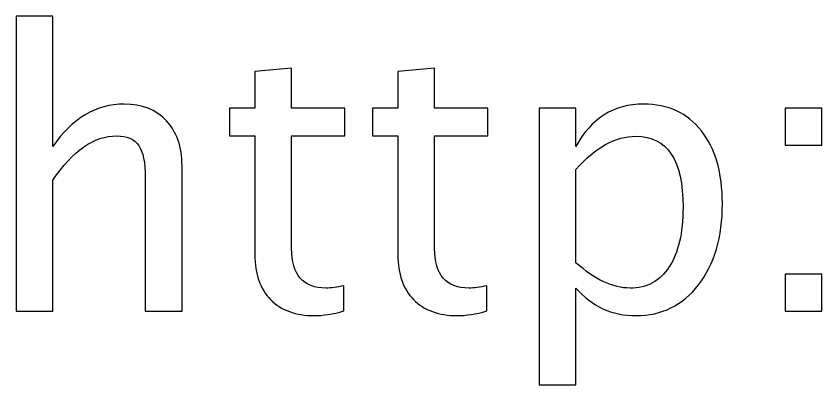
# Model space of a CAD drawing. Header units: centimetres. Extents: x -142 to 94, y -75 to 149.
# Drawn here: x -123.767 to -122.652, y 118.005 to 118.515 of the extents above; entities that cross this region are included whole.
import ezdxf

# ---------------------------------------------------------------- set-up
doc = ezdxf.new("R2010")
doc.units = ezdxf.units.CM
doc.header["$MEASUREMENT"] = 0
doc.layers.add('Layer 1', color=7, linetype='Continuous')

msp = doc.modelspace()

# ---------------------------------------------------------------- linework, layer by layer
at = {"layer": 'Layer 1'}
for points, knots in [([(-123.76699, 118.10728), (-123.76699, 118.10728), (-123.76699, 118.51527), (-123.76699, 118.51527), (-123.76699, 118.51527), (-123.76699, 118.51527), (-123.71619, 118.51527), (-123.71619, 118.51527), (-123.71619, 118.51527), (-123.71619, 118.51527), (-123.71619, 118.33473), (-123.71619, 118.33473), (-123.71619, 118.33473), (-123.68929, 118.37398), (-123.6563, 118.39356), (-123.61732, 118.39356), (-123.61732, 118.39356), (-123.5928, 118.39356), (-123.57331, 118.38589), (-123.55894, 118.37045), (-123.55894, 118.37045), (-123.54456, 118.35511), (-123.53733, 118.33438), (-123.53733, 118.30845), (-123.53733, 118.30845), (-123.53733, 118.30845), (-123.53733, 118.10728), (-123.53733, 118.10728), (-123.53733, 118.10728), (-123.53733, 118.10728), (-123.58813, 118.10728), (-123.58813, 118.10728), (-123.58813, 118.10728), (-123.58813, 118.10728), (-123.58813, 118.29187), (-123.58813, 118.29187), (-123.58813, 118.29187), (-123.58813, 118.31269), (-123.59122, 118.3275), (-123.5973, 118.33632), (-123.5973, 118.33632), (-123.60348, 118.34523), (-123.61362, 118.34964), (-123.62782, 118.34964), (-123.62782, 118.34964), (-123.65904, 118.34964), (-123.6885, 118.32927), (-123.71619, 118.28852), (-123.71619, 118.28852), (-123.71619, 118.28852), (-123.71619, 118.10728), (-123.71619, 118.10728), (-123.71619, 118.10728), (-123.71619, 118.10728), (-123.76699, 118.10728), (-123.76699, 118.10728)], [0, 0, 0, 0, 0.0666667, 0.0666667, 0.0666667, 0.0666667, 0.1333333, 0.1333333, 0.1333333, 0.1333333, 0.2, 0.2, 0.2, 0.2, 0.2666667, 0.2666667, 0.2666667, 0.2666667, 0.3333333, 0.3333333, 0.3333333, 0.3333333, 0.4, 0.4, 0.4, 0.4, 0.4666667, 0.4666667, 0.4666667, 0.4666667, 0.5333333, 0.5333333, 0.5333333, 0.5333333, 0.6, 0.6, 0.6, 0.6, 0.6666667, 0.6666667, 0.6666667, 0.6666667, 0.7333333, 0.7333333, 0.7333333, 0.7333333, 0.8, 0.8, 0.8, 0.8, 0.8666667, 0.8666667, 0.8666667, 0.8666667, 1, 1, 1, 1]), ([(-123.31315, 118.10737), (-123.32885, 118.10305), (-123.34252, 118.10093), (-123.35407, 118.10093), (-123.35407, 118.10093), (-123.38, 118.10093), (-123.40019, 118.10834), (-123.41466, 118.12316), (-123.41466, 118.12316), (-123.42921, 118.13797), (-123.43644, 118.15852), (-123.43644, 118.18489), (-123.43644, 118.18489), (-123.43644, 118.18489), (-123.43644, 118.34964), (-123.43644, 118.34964), (-123.43644, 118.34964), (-123.43644, 118.34964), (-123.47154, 118.34964), (-123.47154, 118.34964), (-123.47154, 118.34964), (-123.47154, 118.34964), (-123.47154, 118.38774), (-123.47154, 118.38774), (-123.47154, 118.38774), (-123.47154, 118.38774), (-123.43644, 118.38774), (-123.43644, 118.38774), (-123.43644, 118.38774), (-123.43644, 118.38774), (-123.43644, 118.43845), (-123.43644, 118.43845), (-123.43644, 118.43845), (-123.43644, 118.43845), (-123.38564, 118.4433), (-123.38564, 118.4433), (-123.38564, 118.4433), (-123.38564, 118.4433), (-123.38564, 118.38774), (-123.38564, 118.38774), (-123.38564, 118.38774), (-123.38564, 118.38774), (-123.31209, 118.38774), (-123.31209, 118.38774), (-123.31209, 118.38774), (-123.31209, 118.38774), (-123.31209, 118.34964), (-123.31209, 118.34964), (-123.31209, 118.34964), (-123.31209, 118.34964), (-123.38564, 118.34964), (-123.38564, 118.34964), (-123.38564, 118.34964), (-123.38564, 118.34964), (-123.38564, 118.19406), (-123.38564, 118.19406), (-123.38564, 118.19406), (-123.38564, 118.15737), (-123.36968, 118.13903), (-123.33784, 118.13903), (-123.33784, 118.13903), (-123.33105, 118.13903), (-123.32285, 118.14018), (-123.31315, 118.14238), (-123.31315, 118.14238), (-123.31315, 118.14238), (-123.31315, 118.10737), (-123.31315, 118.10737)], [0, 0, 0, 0, 0.0555556, 0.0555556, 0.0555556, 0.0555556, 0.1111111, 0.1111111, 0.1111111, 0.1111111, 0.1666667, 0.1666667, 0.1666667, 0.1666667, 0.2222222, 0.2222222, 0.2222222, 0.2222222, 0.2777778, 0.2777778, 0.2777778, 0.2777778, 0.3333333, 0.3333333, 0.3333333, 0.3333333, 0.3888889, 0.3888889, 0.3888889, 0.3888889, 0.4444444, 0.4444444, 0.4444444, 0.4444444, 0.5, 0.5, 0.5, 0.5, 0.5555556, 0.5555556, 0.5555556, 0.5555556, 0.6111111, 0.6111111, 0.6111111, 0.6111111, 0.6666667, 0.6666667, 0.6666667, 0.6666667, 0.7222222, 0.7222222, 0.7222222, 0.7222222, 0.7777778, 0.7777778, 0.7777778, 0.7777778, 0.8333333, 0.8333333, 0.8333333, 0.8333333, 0.8888889, 0.8888889, 0.8888889, 0.8888889, 1, 1, 1, 1]), ([(-123.11524, 118.10737), (-123.13094, 118.10305), (-123.14461, 118.10093), (-123.15616, 118.10093), (-123.15616, 118.10093), (-123.18209, 118.10093), (-123.20228, 118.10834), (-123.21675, 118.12316), (-123.21675, 118.12316), (-123.2313, 118.13797), (-123.23853, 118.15852), (-123.23853, 118.18489), (-123.23853, 118.18489), (-123.23853, 118.18489), (-123.23853, 118.34964), (-123.23853, 118.34964), (-123.23853, 118.34964), (-123.23853, 118.34964), (-123.27363, 118.34964), (-123.27363, 118.34964), (-123.27363, 118.34964), (-123.27363, 118.34964), (-123.27363, 118.38774), (-123.27363, 118.38774), (-123.27363, 118.38774), (-123.27363, 118.38774), (-123.23853, 118.38774), (-123.23853, 118.38774), (-123.23853, 118.38774), (-123.23853, 118.38774), (-123.23853, 118.43845), (-123.23853, 118.43845), (-123.23853, 118.43845), (-123.23853, 118.43845), (-123.18773, 118.4433), (-123.18773, 118.4433), (-123.18773, 118.4433), (-123.18773, 118.4433), (-123.18773, 118.38774), (-123.18773, 118.38774), (-123.18773, 118.38774), (-123.18773, 118.38774), (-123.11418, 118.38774), (-123.11418, 118.38774), (-123.11418, 118.38774), (-123.11418, 118.38774), (-123.11418, 118.34964), (-123.11418, 118.34964), (-123.11418, 118.34964), (-123.11418, 118.34964), (-123.18773, 118.34964), (-123.18773, 118.34964), (-123.18773, 118.34964), (-123.18773, 118.34964), (-123.18773, 118.19406), (-123.18773, 118.19406), (-123.18773, 118.19406), (-123.18773, 118.15737), (-123.17177, 118.13903), (-123.13993, 118.13903), (-123.13993, 118.13903), (-123.13314, 118.13903), (-123.12494, 118.14018), (-123.11524, 118.14238), (-123.11524, 118.14238), (-123.11524, 118.14238), (-123.11524, 118.10737), (-123.11524, 118.10737)], [0, 0, 0, 0, 0.0555556, 0.0555556, 0.0555556, 0.0555556, 0.1111111, 0.1111111, 0.1111111, 0.1111111, 0.1666667, 0.1666667, 0.1666667, 0.1666667, 0.2222222, 0.2222222, 0.2222222, 0.2222222, 0.2777778, 0.2777778, 0.2777778, 0.2777778, 0.3333333, 0.3333333, 0.3333333, 0.3333333, 0.3888889, 0.3888889, 0.3888889, 0.3888889, 0.4444444, 0.4444444, 0.4444444, 0.4444444, 0.5, 0.5, 0.5, 0.5, 0.5555556, 0.5555556, 0.5555556, 0.5555556, 0.6111111, 0.6111111, 0.6111111, 0.6111111, 0.6666667, 0.6666667, 0.6666667, 0.6666667, 0.7222222, 0.7222222, 0.7222222, 0.7222222, 0.7777778, 0.7777778, 0.7777778, 0.7777778, 0.8333333, 0.8333333, 0.8333333, 0.8333333, 0.8888889, 0.8888889, 0.8888889, 0.8888889, 1, 1, 1, 1]), ([(-123.04274, 118.00515), (-123.04274, 118.00515), (-123.04274, 118.38774), (-123.04274, 118.38774), (-123.04274, 118.38774), (-123.04274, 118.38774), (-122.99194, 118.38774), (-122.99194, 118.38774), (-122.99194, 118.38774), (-122.99194, 118.38774), (-122.99194, 118.33473), (-122.99194, 118.33473), (-122.99194, 118.33473), (-122.97113, 118.37398), (-122.93982, 118.39356), (-122.8981, 118.39356), (-122.8981, 118.39356), (-122.86432, 118.39356), (-122.83777, 118.3813), (-122.81837, 118.3567), (-122.81837, 118.3567), (-122.79897, 118.33209), (-122.78927, 118.29849), (-122.78927, 118.25589), (-122.78927, 118.25589), (-122.78927, 118.2095), (-122.80029, 118.17202), (-122.82225, 118.14362), (-122.82225, 118.14362), (-122.84421, 118.11513), (-122.87314, 118.10093), (-122.90895, 118.10093), (-122.90895, 118.10093), (-122.9422, 118.10093), (-122.96989, 118.11363), (-122.99194, 118.13912), (-122.99194, 118.13912), (-122.99194, 118.13912), (-122.99194, 118.00515), (-122.99194, 118.00515), (-122.99194, 118.00515), (-122.99194, 118.00515), (-123.04274, 118.00515), (-123.04274, 118.00515)], [0, 0, 0, 0, 0.0833333, 0.0833333, 0.0833333, 0.0833333, 0.1666667, 0.1666667, 0.1666667, 0.1666667, 0.25, 0.25, 0.25, 0.25, 0.3333333, 0.3333333, 0.3333333, 0.3333333, 0.4166667, 0.4166667, 0.4166667, 0.4166667, 0.5, 0.5, 0.5, 0.5, 0.5833333, 0.5833333, 0.5833333, 0.5833333, 0.6666667, 0.6666667, 0.6666667, 0.6666667, 0.75, 0.75, 0.75, 0.75, 0.8333333, 0.8333333, 0.8333333, 0.8333333, 1, 1, 1, 1]), ([(-122.70231, 118.33694), (-122.70231, 118.33694), (-122.70231, 118.38774), (-122.70231, 118.38774), (-122.70231, 118.38774), (-122.70231, 118.38774), (-122.65151, 118.38774), (-122.65151, 118.38774), (-122.65151, 118.38774), (-122.65151, 118.38774), (-122.65151, 118.33694), (-122.65151, 118.33694), (-122.65151, 118.33694), (-122.65151, 118.33694), (-122.70231, 118.33694), (-122.70231, 118.33694)], [0, 0, 0, 0, 0.2, 0.2, 0.2, 0.2, 0.4, 0.4, 0.4, 0.4, 0.6, 0.6, 0.6, 0.6, 1, 1, 1, 1]), ([(-122.99194, 118.17413), (-122.96575, 118.15076), (-122.94079, 118.13903), (-122.91706, 118.13903), (-122.91706, 118.13903), (-122.89369, 118.13903), (-122.87561, 118.14882), (-122.86291, 118.16831), (-122.86291, 118.16831), (-122.85012, 118.1878), (-122.84377, 118.21523), (-122.84377, 118.25069), (-122.84377, 118.25069), (-122.84377, 118.3163), (-122.86547, 118.34911), (-122.90886, 118.34911), (-122.90886, 118.34911), (-122.93726, 118.34911), (-122.96495, 118.33376), (-122.99194, 118.30298), (-122.99194, 118.30298), (-122.99194, 118.30298), (-122.99194, 118.17413), (-122.99194, 118.17413)], [0, 0, 0, 0, 0.1428571, 0.1428571, 0.1428571, 0.1428571, 0.2857143, 0.2857143, 0.2857143, 0.2857143, 0.4285714, 0.4285714, 0.4285714, 0.4285714, 0.5714286, 0.5714286, 0.5714286, 0.5714286, 0.7142857, 0.7142857, 0.7142857, 0.7142857, 1, 1, 1, 1]), ([(-122.70231, 118.10728), (-122.70231, 118.10728), (-122.70231, 118.15808), (-122.70231, 118.15808), (-122.70231, 118.15808), (-122.70231, 118.15808), (-122.65151, 118.15808), (-122.65151, 118.15808), (-122.65151, 118.15808), (-122.65151, 118.15808), (-122.65151, 118.10728), (-122.65151, 118.10728), (-122.65151, 118.10728), (-122.65151, 118.10728), (-122.70231, 118.10728), (-122.70231, 118.10728)], [0, 0, 0, 0, 0.2, 0.2, 0.2, 0.2, 0.4, 0.4, 0.4, 0.4, 0.6, 0.6, 0.6, 0.6, 1, 1, 1, 1])]:
    msp.add_open_spline(points, degree=3, knots=knots, dxfattribs=at)

doc.saveas('drawing.dxf')
